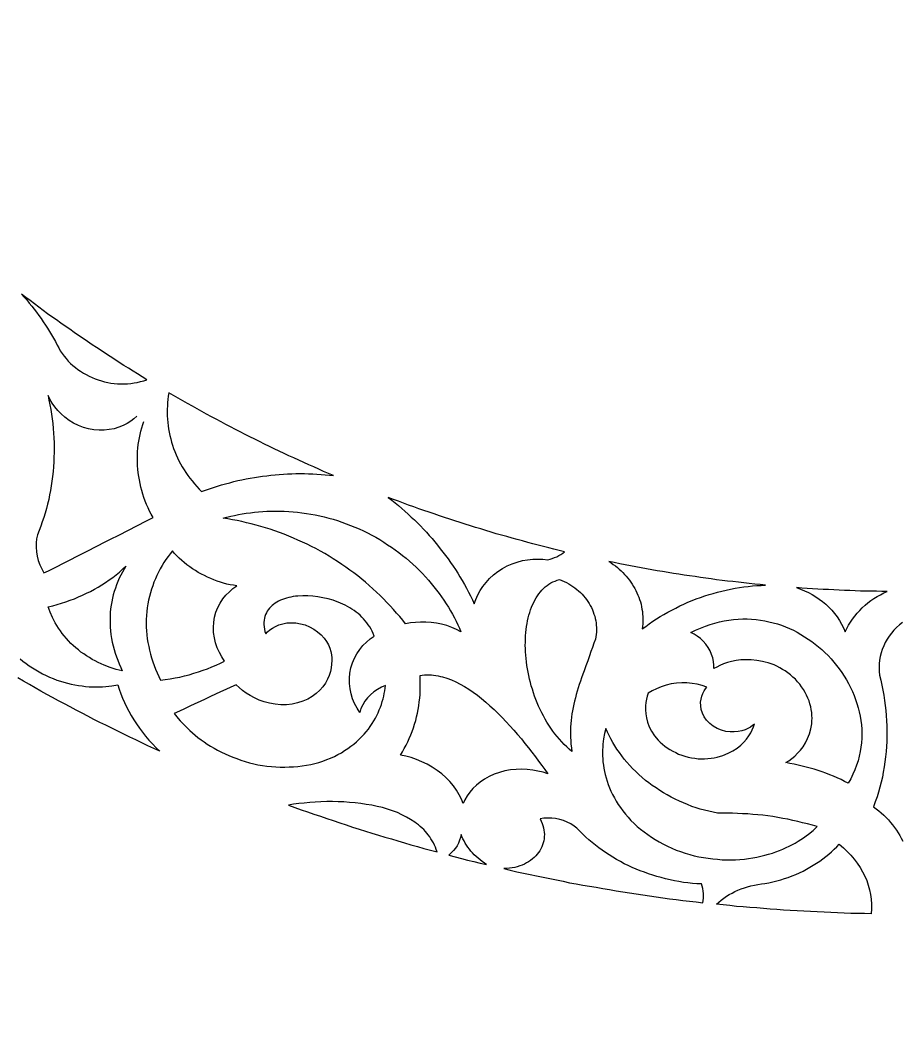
# Model space of a CAD drawing. Extents: x -1903 to -234, y -575 to 545.
# Drawn here: x -1506.8 to -1342.9, y -367.3 to -178.6 of the extents above; entities that cross this region are included whole.
import ezdxf

# ---------------------------------------------------------------- set-up
doc = ezdxf.new("R2010")
doc.units = 0
doc.layers.add('LAYER_1', color=18, linetype='CONTINUOUS')

msp = doc.modelspace()

# ---------------------------------------------------------------- linework, layer by layer
at = {"layer": 'LAYER_1'}
msp.add_lwpolyline([(-1342.91, 545.22, 0.414214), (-1902.91, -14.78, 0.414214), (-1342.91, -574.78, 0.414214), (-782.91, -14.78, 0.414214)], format="xyb", close=True, dxfattribs=at)
for points in [[(-1506.55, -229.51), (-1506.06, -230.06), (-1505.57, -230.6), (-1505.11, -231.16), (-1504.64, -231.72), (-1504.2, -232.29), (-1503.76, -232.87), (-1503.34, -233.47), (-1502.92, -234.06), (-1502.52, -234.67), (-1502.11, -235.26), (-1501.72, -235.86), (-1501.33, -236.47), (-1500.97, -237.09), (-1500.61, -237.71), (-1500.27, -238.34), (-1499.93, -238.98), (-1499.65, -239.51), (-1499.35, -240.03), (-1499.02, -240.53), (-1498.66, -241.02), (-1498.29, -241.49), (-1497.89, -241.94), (-1497.47, -242.37), (-1497.02, -242.77), (-1496.55, -243.15), (-1496.07, -243.51), (-1495.57, -243.85), (-1495.05, -244.17), (-1494.53, -244.47), (-1493.98, -244.75), (-1493.43, -245), (-1492.87, -245.23), (-1492.3, -245.44), (-1491.72, -245.63), (-1491.13, -245.79), (-1490.54, -245.93), (-1489.94, -246.04), (-1489.33, -246.12), (-1488.72, -246.17), (-1488.1, -246.19), (-1487.49, -246.19), (-1486.88, -246.16), (-1486.26, -246.1), (-1485.66, -246.01), (-1485.05, -245.9), (-1484.45, -245.76), (-1483.86, -245.59), (-1483.27, -245.4), (-1484.13, -244.87), (-1484.99, -244.34), (-1485.85, -243.82), (-1486.71, -243.29), (-1487.57, -242.77), (-1488.41, -242.21), (-1489.25, -241.66), (-1490.09, -241.11), (-1490.93, -240.56), (-1491.77, -240), (-1492.62, -239.45), (-1493.46, -238.9), (-1494.3, -238.34), (-1495.13, -237.78), (-1495.95, -237.2), (-1496.78, -236.62), (-1497.6, -236.04), (-1498.42, -235.46), (-1499.25, -234.88), (-1500.07, -234.3), (-1500.9, -233.72), (-1501.72, -233.14), (-1502.52, -232.54), (-1503.33, -231.93), (-1504.13, -231.33), (-1504.94, -230.72), (-1505.74, -230.12)], [(-1479.2, -247.84), (-1479.3, -248.45), (-1479.37, -249.06), (-1479.43, -249.67), (-1479.47, -250.29), (-1479.5, -250.9), (-1479.5, -251.51), (-1479.48, -252.12), (-1479.45, -252.73), (-1479.39, -253.35), (-1479.32, -253.96), (-1479.23, -254.56), (-1479.12, -255.17), (-1478.99, -255.78), (-1478.85, -256.38), (-1478.68, -256.98), (-1478.5, -257.57), (-1478.3, -258.17), (-1478.08, -258.76), (-1477.84, -259.34), (-1477.59, -259.92), (-1477.31, -260.48), (-1477.01, -261.03), (-1476.7, -261.58), (-1476.36, -262.12), (-1476.02, -262.66), (-1475.65, -263.19), (-1475.27, -263.71), (-1474.87, -264.22), (-1474.45, -264.72), (-1474.02, -265.22), (-1473.57, -265.71), (-1473.11, -266.18), (-1472.37, -265.92), (-1471.64, -265.66), (-1470.9, -265.43), (-1470.16, -265.19), (-1469.4, -264.96), (-1468.65, -264.74), (-1467.89, -264.54), (-1467.13, -264.34), (-1466.37, -264.16), (-1465.61, -263.99), (-1464.84, -263.84), (-1464.08, -263.69), (-1463.31, -263.56), (-1462.55, -263.44), (-1461.78, -263.34), (-1461.01, -263.24), (-1460.24, -263.17), (-1459.47, -263.09), (-1458.69, -263.02), (-1457.91, -262.96), (-1457.13, -262.92), (-1456.35, -262.88), (-1455.58, -262.86), (-1454.8, -262.85), (-1454.02, -262.86), (-1453.25, -262.87), (-1452.47, -262.91), (-1451.7, -262.95), (-1450.92, -263.02), (-1450.15, -263.08), (-1449.37, -263.15), (-1448.59, -263.22), (-1449.52, -262.83), (-1450.45, -262.44), (-1451.37, -262.02), (-1452.28, -261.61), (-1453.2, -261.19), (-1454.12, -260.78), (-1455.04, -260.36), (-1455.96, -259.95), (-1456.88, -259.53), (-1457.8, -259.12), (-1458.7, -258.68), (-1459.61, -258.23), (-1460.52, -257.79), (-1461.42, -257.35), (-1462.33, -256.9), (-1463.23, -256.46), (-1464.14, -256.02), (-1465.04, -255.57), (-1465.94, -255.12), (-1466.83, -254.64), (-1467.72, -254.17), (-1468.61, -253.7), (-1469.5, -253.23), (-1470.4, -252.76), (-1471.29, -252.29), (-1472.18, -251.82), (-1473.07, -251.34), (-1473.94, -250.84), (-1474.82, -250.34), (-1475.7, -249.84), (-1476.57, -249.34), (-1477.45, -248.84), (-1478.32, -248.34)], [(-1438.44, -267.28), (-1437.81, -267.78), (-1437.18, -268.27), (-1436.57, -268.79), (-1435.95, -269.31), (-1435.36, -269.85), (-1434.76, -270.38), (-1434.18, -270.92), (-1433.59, -271.46), (-1433.03, -272.02), (-1432.46, -272.58), (-1431.91, -273.15), (-1431.36, -273.73), (-1430.83, -274.33), (-1430.3, -274.93), (-1429.79, -275.55), (-1429.28, -276.17), (-1428.79, -276.8), (-1428.3, -277.44), (-1427.82, -278.08), (-1427.34, -278.71), (-1426.88, -279.36), (-1426.42, -280.02), (-1425.98, -280.69), (-1425.54, -281.36), (-1425.13, -282.04), (-1424.71, -282.73), (-1424.31, -283.43), (-1423.92, -284.13), (-1423.55, -284.85), (-1423.17, -285.57), (-1422.82, -286.3), (-1422.47, -287.03), (-1422.19, -286.21), (-1421.83, -285.39), (-1421.39, -284.59), (-1420.88, -283.8), (-1420.29, -283.05), (-1419.62, -282.33), (-1418.89, -281.65), (-1418.1, -281.04), (-1417.26, -280.49), (-1416.37, -280), (-1415.45, -279.6), (-1414.5, -279.27), (-1413.54, -279.02), (-1412.57, -278.85), (-1411.61, -278.75), (-1410.67, -278.73), (-1409.74, -278.76), (-1408.83, -278.84), (-1408.4, -278.74), (-1407.98, -278.61), (-1407.56, -278.46), (-1407.16, -278.29), (-1406.78, -278.09), (-1406.4, -277.86), (-1406.05, -277.62), (-1405.71, -277.35), (-1406.69, -277.11), (-1407.67, -276.88), (-1408.65, -276.64), (-1409.63, -276.41), (-1410.6, -276.15), (-1411.57, -275.89), (-1412.55, -275.62), (-1413.52, -275.36), (-1414.49, -275.09), (-1415.46, -274.82), (-1416.44, -274.56), (-1417.41, -274.29), (-1418.38, -274.02), (-1419.34, -273.72), (-1420.31, -273.43), (-1421.27, -273.13), (-1422.23, -272.83), (-1423.2, -272.54), (-1424.16, -272.24), (-1425.12, -271.95), (-1426.09, -271.65), (-1427.04, -271.33), (-1428, -271), (-1428.95, -270.68), (-1429.9, -270.35), (-1430.86, -270.02), (-1431.81, -269.7), (-1432.76, -269.37), (-1433.72, -269.04), (-1434.67, -268.71), (-1435.61, -268.35), (-1436.55, -267.99), (-1437.5, -267.64)], [(-1469.1, -271.12), (-1468.4, -270.95), (-1467.71, -270.77), (-1467, -270.62), (-1466.28, -270.46), (-1465.55, -270.34), (-1464.81, -270.22), (-1464.06, -270.13), (-1463.31, -270.04), (-1462.54, -269.97), (-1461.76, -269.89), (-1460.97, -269.85), (-1460.18, -269.81), (-1459.37, -269.81), (-1458.57, -269.8), (-1457.76, -269.84), (-1456.94, -269.87), (-1456.12, -269.94), (-1455.31, -270.02), (-1454.48, -270.13), (-1453.66, -270.25), (-1452.83, -270.39), (-1452, -270.53), (-1451.17, -270.7), (-1450.33, -270.88), (-1449.51, -271.1), (-1448.68, -271.32), (-1447.87, -271.59), (-1447.05, -271.85), (-1446.24, -272.16), (-1445.44, -272.47), (-1444.64, -272.81), (-1443.84, -273.13), (-1443.06, -273.5), (-1442.28, -273.86), (-1441.51, -274.27), (-1440.75, -274.68), (-1440.01, -275.12), (-1439.27, -275.57), (-1438.56, -276.05), (-1437.84, -276.53), (-1437.15, -277.04), (-1436.46, -277.53), (-1435.79, -278.05), (-1435.13, -278.57), (-1434.49, -279.12), (-1433.86, -279.67), (-1433.26, -280.25), (-1432.66, -280.82), (-1432.09, -281.42), (-1431.52, -282.02), (-1430.99, -282.64), (-1430.46, -283.26), (-1429.96, -283.88), (-1429.46, -284.5), (-1428.99, -285.12), (-1428.53, -285.75), (-1428.1, -286.39), (-1427.67, -287.03), (-1427.28, -287.68), (-1426.88, -288.32), (-1426.53, -288.97), (-1426.17, -289.63), (-1425.85, -290.28), (-1425.52, -290.93), (-1425.24, -291.58), (-1424.95, -292.24), (-1425.79, -291.79), (-1426.67, -291.41), (-1427.59, -291.08), (-1428.53, -290.81), (-1429.49, -290.61), (-1430.47, -290.48), (-1431.45, -290.42), (-1432.43, -290.43), (-1433.38, -290.48), (-1434.32, -290.6), (-1435.22, -290.78), (-1435.77, -290.1), (-1436.32, -289.42), (-1436.9, -288.75), (-1437.47, -288.08), (-1438.08, -287.43), (-1438.69, -286.77), (-1439.33, -286.14), (-1439.97, -285.51), (-1440.63, -284.89), (-1441.29, -284.26), (-1441.98, -283.65), (-1442.66, -283.04), (-1443.38, -282.45), (-1444.09, -281.87), (-1444.83, -281.31), (-1445.57, -280.76), (-1446.33, -280.23), (-1447.09, -279.71), (-1447.88, -279.2), (-1448.65, -278.68), (-1449.44, -278.19), (-1450.24, -277.7), (-1451.05, -277.25), (-1451.87, -276.79), (-1452.7, -276.37), (-1453.53, -275.96), (-1454.37, -275.57), (-1455.22, -275.19), (-1456.07, -274.82), (-1456.92, -274.45), (-1457.78, -274.11), (-1458.64, -273.77), (-1459.5, -273.47), (-1460.37, -273.17), (-1461.25, -272.91), (-1462.12, -272.65), (-1463, -272.42), (-1463.88, -272.19), (-1464.75, -271.98), (-1465.62, -271.77), (-1466.49, -271.59), (-1467.36, -271.41), (-1468.23, -271.27)], [(-1478.54, -277.21), (-1478.95, -277.73), (-1479.35, -278.26), (-1479.73, -278.81), (-1480.11, -279.37), (-1480.45, -279.95), (-1480.8, -280.53), (-1481.11, -281.14), (-1481.42, -281.75), (-1481.69, -282.38), (-1481.96, -283.02), (-1482.19, -283.68), (-1482.42, -284.33), (-1482.61, -285.01), (-1482.8, -285.68), (-1482.95, -286.38), (-1483.09, -287.07), (-1483.19, -287.78), (-1483.29, -288.49), (-1483.34, -289.2), (-1483.39, -289.92), (-1483.39, -290.65), (-1483.39, -291.36), (-1483.34, -292.08), (-1483.29, -292.8), (-1483.19, -293.52), (-1483.09, -294.24), (-1482.94, -294.96), (-1482.8, -295.67), (-1482.61, -296.38), (-1482.41, -297.09), (-1482.18, -297.79), (-1481.94, -298.48), (-1481.67, -299.17), (-1481.39, -299.85), (-1481.07, -300.52), (-1480.76, -301.19), (-1479.85, -301.08), (-1478.94, -300.96), (-1478.05, -300.8), (-1477.16, -300.64), (-1476.28, -300.42), (-1475.4, -300.2), (-1474.54, -299.94), (-1473.68, -299.68), (-1472.84, -299.39), (-1472.01, -299.09), (-1471.2, -298.76), (-1470.39, -298.43), (-1469.61, -298.06), (-1468.84, -297.69), (-1469.35, -296.9), (-1469.81, -296.07), (-1470.2, -295.19), (-1470.51, -294.28), (-1470.74, -293.34), (-1470.88, -292.38), (-1470.91, -291.42), (-1470.85, -290.46), (-1470.69, -289.52), (-1470.44, -288.61), (-1470.09, -287.73), (-1469.66, -286.91), (-1469.15, -286.14), (-1468.58, -285.43), (-1467.96, -284.79), (-1467.29, -284.21), (-1466.58, -283.71), (-1467.2, -283.6), (-1467.81, -283.5), (-1468.42, -283.36), (-1469.03, -283.22), (-1469.63, -283.02), (-1470.24, -282.82), (-1470.83, -282.59), (-1471.42, -282.35), (-1472, -282.08), (-1472.59, -281.8), (-1473.15, -281.5), (-1473.72, -281.19), (-1474.26, -280.85), (-1474.8, -280.51), (-1475.32, -280.14), (-1475.84, -279.77), (-1476.33, -279.37), (-1476.81, -278.97), (-1477.27, -278.55), (-1477.72, -278.12), (-1478.13, -277.66)], [(-1487.18, -280.07), (-1487.5, -280.61), (-1487.83, -281.16), (-1488.12, -281.73), (-1488.41, -282.3), (-1488.66, -282.89), (-1488.92, -283.49), (-1489.13, -284.11), (-1489.34, -284.73), (-1489.51, -285.36), (-1489.67, -286), (-1489.8, -286.66), (-1489.92, -287.31), (-1490, -287.98), (-1490.07, -288.65), (-1490.1, -289.33), (-1490.12, -290.01), (-1490.1, -290.7), (-1490.08, -291.38), (-1490.01, -292.07), (-1489.94, -292.76), (-1489.82, -293.45), (-1489.7, -294.14), (-1489.53, -294.83), (-1489.37, -295.51), (-1489.16, -296.19), (-1488.94, -296.86), (-1488.69, -297.53), (-1488.43, -298.2), (-1488.14, -298.85), (-1487.84, -299.49), (-1488.96, -299.22), (-1490.08, -298.86), (-1491.2, -298.43), (-1492.32, -297.93), (-1492.86, -297.64), (-1493.41, -297.35), (-1493.95, -297.03), (-1494.48, -296.7), (-1494.99, -296.35), (-1495.51, -295.99), (-1496, -295.6), (-1496.48, -295.22), (-1496.94, -294.8), (-1497.39, -294.38), (-1497.81, -293.92), (-1498.23, -293.47), (-1498.61, -293), (-1498.99, -292.54), (-1499.33, -292.05), (-1499.68, -291.57), (-1500.28, -290.59), (-1500.8, -289.59), (-1501.23, -288.6), (-1501.58, -287.61), (-1500.76, -287.39), (-1499.93, -287.18), (-1499.12, -286.93), (-1498.31, -286.68), (-1497.52, -286.39), (-1496.74, -286.1), (-1495.97, -285.77), (-1495.21, -285.45), (-1494.46, -285.08), (-1493.72, -284.72), (-1493.01, -284.32), (-1492.3, -283.93), (-1491.61, -283.5), (-1490.93, -283.06), (-1490.28, -282.6), (-1489.62, -282.13), (-1488.99, -281.63), (-1488.37, -281.13), (-1487.77, -280.6)], [(-1397.46, -279.18), (-1397.05, -279.44), (-1396.66, -279.71), (-1396.27, -279.99), (-1395.9, -280.28), (-1395.55, -280.59), (-1395.2, -280.91), (-1394.87, -281.24), (-1394.55, -281.58), (-1394.24, -281.93), (-1393.94, -282.29), (-1393.66, -282.65), (-1393.39, -283.02), (-1393.14, -283.4), (-1392.9, -283.79), (-1392.67, -284.18), (-1392.46, -284.58), (-1392.26, -284.99), (-1392.08, -285.41), (-1391.92, -285.83), (-1391.77, -286.26), (-1391.63, -286.69), (-1391.51, -287.13), (-1391.41, -287.58), (-1391.33, -288.02), (-1391.26, -288.47), (-1391.21, -288.93), (-1391.18, -289.39), (-1391.16, -289.85), (-1391.16, -290.31), (-1391.19, -290.77), (-1391.23, -291.23), (-1391.29, -291.7), (-1390.64, -291.22), (-1389.99, -290.74), (-1389.31, -290.29), (-1388.64, -289.84), (-1387.94, -289.42), (-1387.24, -289), (-1386.52, -288.61), (-1385.8, -288.2), (-1385.06, -287.82), (-1384.32, -287.44), (-1383.56, -287.09), (-1382.8, -286.74), (-1382.02, -286.43), (-1381.25, -286.12), (-1380.46, -285.84), (-1379.68, -285.57), (-1378.88, -285.33), (-1378.09, -285.09), (-1377.29, -284.89), (-1376.48, -284.67), (-1375.67, -284.49), (-1374.86, -284.3), (-1374.05, -284.15), (-1373.24, -284.01), (-1372.43, -283.9), (-1371.62, -283.79), (-1370.81, -283.72), (-1370, -283.65), (-1369.19, -283.62), (-1368.39, -283.58), (-1369.4, -283.47), (-1370.4, -283.36), (-1371.41, -283.25), (-1372.42, -283.14), (-1373.43, -283.03), (-1374.44, -282.91), (-1375.45, -282.8), (-1376.45, -282.69), (-1377.46, -282.56), (-1378.46, -282.41), (-1379.47, -282.27), (-1380.47, -282.13), (-1381.48, -281.98), (-1382.48, -281.84), (-1383.49, -281.7), (-1384.49, -281.55), (-1385.49, -281.4), (-1386.49, -281.23), (-1387.49, -281.05), (-1388.49, -280.88), (-1389.49, -280.7), (-1390.49, -280.53), (-1391.49, -280.35), (-1392.49, -280.18), (-1393.49, -280), (-1394.48, -279.8), (-1395.47, -279.59), (-1396.47, -279.39)], [(-1406.65, -282.53), (-1406.2, -282.7), (-1405.77, -282.89), (-1405.35, -283.1), (-1404.94, -283.32), (-1404.54, -283.55), (-1404.16, -283.81), (-1403.79, -284.08), (-1403.44, -284.36), (-1403.1, -284.65), (-1402.77, -284.95), (-1402.46, -285.26), (-1402.17, -285.58), (-1401.88, -285.92), (-1401.62, -286.26), (-1401.37, -286.62), (-1401.14, -286.98), (-1400.92, -287.35), (-1400.73, -287.74), (-1400.54, -288.13), (-1400.38, -288.52), (-1400.24, -288.93), (-1400.11, -289.34), (-1400.01, -289.75), (-1399.92, -290.17), (-1399.85, -290.59), (-1399.81, -291.01), (-1399.78, -291.44), (-1399.77, -291.87), (-1399.79, -292.3), (-1399.83, -292.73), (-1399.89, -293.16), (-1399.97, -293.59), (-1400.25, -294.36), (-1400.52, -295.13), (-1400.8, -295.9), (-1401.07, -296.67), (-1401.41, -297.6), (-1401.74, -298.53), (-1402.08, -299.46), (-1402.31, -300.12), (-1402.54, -300.78), (-1402.75, -301.41), (-1402.97, -302.05), (-1403.16, -302.67), (-1403.35, -303.28), (-1403.53, -303.89), (-1403.7, -304.5), (-1403.85, -305.1), (-1403.99, -305.7), (-1404.12, -306.29), (-1404.24, -306.89), (-1404.33, -307.49), (-1404.43, -308.09), (-1404.49, -308.69), (-1404.55, -309.3), (-1404.58, -309.92), (-1404.61, -310.54), (-1404.62, -311.17), (-1404.6, -311.8), (-1404.57, -312.46), (-1404.51, -313.12), (-1404.44, -313.79), (-1404.35, -314.48), (-1404.84, -314.06), (-1405.31, -313.62), (-1405.77, -313.16), (-1406.22, -312.69), (-1406.66, -312.21), (-1407.08, -311.71), (-1407.49, -311.2), (-1407.88, -310.67), (-1408.27, -310.14), (-1408.63, -309.59), (-1408.98, -309.02), (-1409.32, -308.45), (-1409.63, -307.85), (-1409.95, -307.26), (-1410.23, -306.65), (-1410.52, -306.05), (-1410.77, -305.43), (-1411.03, -304.81), (-1411.26, -304.18), (-1411.48, -303.55), (-1411.68, -302.92), (-1411.88, -302.29), (-1412.05, -301.65), (-1412.21, -301.02), (-1412.35, -300.38), (-1412.49, -299.74), (-1412.6, -299.11), (-1412.71, -298.47), (-1412.78, -297.84), (-1412.86, -297.21), (-1412.91, -296.59), (-1412.96, -295.97), (-1412.98, -295.36), (-1413, -294.75), (-1412.99, -294.15), (-1412.98, -293.55), (-1412.94, -292.97), (-1412.9, -292.38), (-1412.83, -291.82), (-1412.77, -291.26), (-1412.67, -290.71), (-1412.57, -290.17), (-1412.45, -289.64), (-1412.32, -289.13), (-1412.17, -288.63), (-1412.01, -288.14), (-1411.83, -287.67), (-1411.64, -287.21), (-1411.44, -286.77), (-1411.22, -286.35), (-1410.99, -285.94), (-1410.74, -285.55), (-1410.48, -285.18), (-1410.2, -284.83), (-1409.91, -284.5), (-1409.61, -284.19), (-1409.29, -283.9), (-1408.95, -283.64), (-1408.61, -283.39), (-1408.24, -283.17), (-1407.87, -282.97), (-1407.48, -282.8), (-1407.07, -282.65)], [(-1362.66, -284.03), (-1361.9, -284.29), (-1361.15, -284.6), (-1360.43, -284.94), (-1359.73, -285.32), (-1359.05, -285.72), (-1358.4, -286.16), (-1357.78, -286.63), (-1357.18, -287.13), (-1356.61, -287.67), (-1356.07, -288.24), (-1355.57, -288.84), (-1355.1, -289.47), (-1354.66, -290.12), (-1354.26, -290.8), (-1353.9, -291.51), (-1353.58, -292.24), (-1353.28, -291.62), (-1352.95, -291.01), (-1352.6, -290.43), (-1352.21, -289.86), (-1351.8, -289.31), (-1351.36, -288.79), (-1350.9, -288.27), (-1350.41, -287.78), (-1349.91, -287.31), (-1349.38, -286.86), (-1348.82, -286.44), (-1348.25, -286.04), (-1347.67, -285.68), (-1347.06, -285.34), (-1346.43, -285.02), (-1345.79, -284.74), (-1346.79, -284.72), (-1347.78, -284.71), (-1348.77, -284.69), (-1349.77, -284.68), (-1350.76, -284.66), (-1351.75, -284.63), (-1352.74, -284.59), (-1353.74, -284.54), (-1354.73, -284.49), (-1355.72, -284.44), (-1356.71, -284.4), (-1357.71, -284.35), (-1358.7, -284.3), (-1359.69, -284.26), (-1360.68, -284.18), (-1361.67, -284.11)], [(-1461.21, -292.64), (-1460.85, -292.26), (-1460.43, -291.89), (-1459.94, -291.54), (-1459.37, -291.23), (-1458.74, -290.96), (-1458.04, -290.74), (-1457.27, -290.6), (-1456.46, -290.55), (-1455.61, -290.58), (-1454.75, -290.73), (-1453.89, -290.97), (-1453.06, -291.32), (-1452.28, -291.75), (-1451.56, -292.24), (-1450.92, -292.79), (-1450.37, -293.39), (-1449.91, -294.02), (-1449.55, -294.65), (-1449.28, -295.29), (-1449.1, -295.9), (-1448.98, -296.49), (-1448.93, -297.05), (-1448.94, -297.57), (-1448.96, -298.23), (-1449.04, -298.92), (-1449.19, -299.62), (-1449.41, -300.33), (-1449.71, -301.04), (-1450.09, -301.75), (-1450.57, -302.43), (-1451.14, -303.09), (-1451.81, -303.7), (-1452.57, -304.25), (-1453.4, -304.73), (-1454.32, -305.13), (-1455.29, -305.44), (-1456.31, -305.66), (-1457.36, -305.78), (-1458.42, -305.79), (-1459.46, -305.69), (-1460.49, -305.51), (-1461.47, -305.24), (-1462.41, -304.91), (-1463.29, -304.52), (-1464.11, -304.08), (-1464.86, -303.61), (-1465.54, -303.11), (-1466.16, -302.59), (-1466.7, -302.07), (-1467.66, -302.52), (-1468.61, -302.96), (-1469.57, -303.39), (-1470.53, -303.83), (-1471.48, -304.27), (-1472.44, -304.72), (-1473.4, -305.16), (-1474.36, -305.61), (-1475.32, -306.06), (-1476.28, -306.52), (-1477.24, -306.97), (-1478.2, -307.42), (-1477.48, -308.31), (-1477.08, -308.76), (-1476.68, -309.21), (-1476.23, -309.66), (-1475.79, -310.1), (-1475.31, -310.55), (-1474.83, -310.99), (-1474.31, -311.42), (-1473.78, -311.86), (-1473.22, -312.28), (-1472.65, -312.7), (-1472.05, -313.11), (-1471.44, -313.5), (-1470.78, -313.86), (-1470.13, -314.23), (-1469.44, -314.57), (-1468.75, -314.91), (-1468.03, -315.22), (-1467.3, -315.53), (-1466.55, -315.8), (-1465.8, -316.08), (-1465.02, -316.32), (-1464.24, -316.55), (-1463.44, -316.75), (-1462.64, -316.94), (-1461.81, -317.07), (-1460.99, -317.19), (-1460.16, -317.27), (-1459.33, -317.34), (-1458.5, -317.36), (-1457.67, -317.38), (-1456.85, -317.35), (-1456.03, -317.32), (-1455.22, -317.24), (-1454.41, -317.15), (-1453.62, -317.02), (-1452.83, -316.88), (-1452.07, -316.69), (-1451.31, -316.49), (-1450.58, -316.24), (-1449.85, -315.98), (-1449.16, -315.68), (-1448.46, -315.38), (-1447.81, -315.03), (-1447.16, -314.69), (-1446.56, -314.3), (-1445.96, -313.92), (-1445.4, -313.51), (-1444.85, -313.09), (-1444.35, -312.65), (-1443.85, -312.2), (-1443.39, -311.74), (-1442.94, -311.27), (-1442.54, -310.79), (-1442.14, -310.3), (-1441.79, -309.8), (-1441.44, -309.3), (-1441.14, -308.79), (-1440.84, -308.29), (-1440.58, -307.77), (-1440.32, -307.26), (-1440.11, -306.74), (-1439.9, -306.23), (-1439.73, -305.72), (-1439.56, -305.2), (-1439.42, -304.7), (-1439.29, -304.19), (-1439.19, -303.69), (-1439.09, -303.19), (-1438.96, -302.21), (-1439.71, -302.54), (-1440.42, -302.93), (-1441.1, -303.39), (-1441.72, -303.92), (-1442.28, -304.5), (-1442.77, -305.12), (-1443.18, -305.79), (-1443.51, -306.49), (-1443.75, -307.21), (-1444.25, -306.41), (-1444.69, -305.56), (-1445.06, -304.67), (-1445.35, -303.75), (-1445.55, -302.8), (-1445.66, -301.84), (-1445.67, -300.87), (-1445.58, -299.9), (-1445.39, -298.95), (-1445.1, -298.02), (-1444.73, -297.14), (-1444.27, -296.31), (-1443.74, -295.52), (-1443.14, -294.8), (-1442.49, -294.14), (-1441.8, -293.54), (-1441.07, -293.02), (-1441.24, -292.57), (-1441.44, -292.14), (-1441.65, -291.72), (-1441.89, -291.32), (-1442.15, -290.94), (-1442.42, -290.56), (-1442.71, -290.19), (-1443.02, -289.84), (-1443.35, -289.5), (-1443.69, -289.17), (-1444.04, -288.86), (-1444.41, -288.56), (-1444.79, -288.28), (-1445.19, -288.02), (-1445.6, -287.76), (-1446.01, -287.52), (-1446.44, -287.3), (-1446.88, -287.09), (-1447.32, -286.89), (-1447.77, -286.71), (-1448.23, -286.54), (-1448.69, -286.39), (-1449.63, -286.13), (-1450.58, -285.91), (-1451.53, -285.73), (-1452.48, -285.61), (-1453.41, -285.55), (-1454.33, -285.54), (-1455.23, -285.59), (-1455.67, -285.64), (-1456.1, -285.7), (-1456.52, -285.78), (-1456.94, -285.87), (-1457.34, -285.98), (-1457.72, -286.1), (-1458.1, -286.24), (-1458.46, -286.39), (-1458.8, -286.55), (-1459.14, -286.73), (-1459.45, -286.93), (-1459.74, -287.14), (-1460.02, -287.37), (-1460.28, -287.61), (-1460.51, -287.87), (-1460.73, -288.14), (-1460.92, -288.43), (-1461.08, -288.73), (-1461.23, -289.05), (-1461.34, -289.38), (-1461.43, -289.73), (-1461.49, -290.1), (-1461.53, -290.48), (-1461.53, -290.88), (-1461.5, -291.3), (-1461.44, -291.73), (-1461.34, -292.18)], [(-1382.26, -292.34), (-1381.36, -291.91), (-1380.46, -291.53), (-1379.56, -291.19), (-1378.68, -290.89), (-1377.8, -290.64), (-1376.92, -290.41), (-1376.04, -290.21), (-1375.18, -290.06), (-1374.32, -289.95), (-1373.47, -289.88), (-1372.62, -289.84), (-1371.79, -289.85), (-1370.96, -289.89), (-1370.14, -289.96), (-1369.33, -290.07), (-1368.53, -290.21), (-1367.74, -290.36), (-1366.96, -290.55), (-1366.19, -290.77), (-1365.43, -291.02), (-1364.68, -291.3), (-1363.94, -291.61), (-1363.22, -291.95), (-1362.5, -292.32), (-1361.81, -292.72), (-1361.12, -293.14), (-1360.45, -293.59), (-1359.8, -294.04), (-1359.16, -294.52), (-1358.54, -295.02), (-1357.93, -295.54), (-1357.34, -296.09), (-1356.77, -296.66), (-1356.22, -297.24), (-1355.69, -297.85), (-1355.18, -298.48), (-1354.69, -299.12), (-1354.23, -299.78), (-1353.78, -300.46), (-1353.36, -301.15), (-1352.97, -301.86), (-1352.6, -302.58), (-1352.26, -303.32), (-1351.94, -304.07), (-1351.66, -304.82), (-1351.4, -305.58), (-1351.17, -306.35), (-1350.98, -307.13), (-1350.81, -307.93), (-1350.68, -308.73), (-1350.59, -309.53), (-1350.53, -310.35), (-1350.51, -311.17), (-1350.52, -312), (-1350.58, -312.83), (-1350.67, -313.66), (-1350.81, -314.5), (-1350.99, -315.34), (-1351.21, -316.19), (-1351.47, -317.03), (-1351.79, -317.87), (-1352.14, -318.71), (-1352.55, -319.55), (-1353.01, -320.37), (-1353.69, -320.03), (-1354.36, -319.69), (-1355.05, -319.38), (-1355.75, -319.06), (-1356.46, -318.78), (-1357.17, -318.5), (-1357.89, -318.24), (-1358.62, -317.99), (-1359.36, -317.77), (-1360.09, -317.55), (-1360.84, -317.36), (-1361.58, -317.17), (-1362.33, -317.01), (-1363.09, -316.83), (-1363.84, -316.68), (-1364.6, -316.54), (-1364.05, -316.19), (-1363.5, -315.78), (-1362.96, -315.33), (-1362.42, -314.81), (-1361.91, -314.24), (-1361.42, -313.59), (-1360.97, -312.86), (-1360.57, -312.07), (-1360.23, -311.21), (-1359.97, -310.29), (-1359.81, -309.31), (-1359.78, -308.8), (-1359.75, -308.29), (-1359.78, -307.76), (-1359.81, -307.23), (-1359.9, -306.69), (-1359.99, -306.15), (-1360.15, -305.61), (-1360.31, -305.07), (-1360.53, -304.54), (-1360.75, -304), (-1361.04, -303.49), (-1361.33, -302.97), (-1361.68, -302.48), (-1362.03, -301.98), (-1362.43, -301.52), (-1362.84, -301.06), (-1363.29, -300.65), (-1363.74, -300.24), (-1364.22, -299.88), (-1364.71, -299.51), (-1365.23, -299.21), (-1365.74, -298.9), (-1366.27, -298.65), (-1366.81, -298.4), (-1367.35, -298.21), (-1367.89, -298.02), (-1368.43, -297.88), (-1368.96, -297.74), (-1370.02, -297.56), (-1371.05, -297.45), (-1372.04, -297.42), (-1372.97, -297.47), (-1373.86, -297.58), (-1374.69, -297.75), (-1375.46, -297.96), (-1376.18, -298.21), (-1376.84, -298.48), (-1377.45, -298.78), (-1378.01, -299.08), (-1378, -298.43), (-1378.06, -297.77), (-1378.19, -297.1), (-1378.4, -296.43), (-1378.69, -295.77), (-1379.04, -295.14), (-1379.47, -294.54), (-1379.95, -293.98), (-1380.48, -293.48), (-1381.05, -293.04), (-1381.64, -292.66)], [(-1432.55, -300.35), (-1432.13, -300.29), (-1431.7, -300.26), (-1431.28, -300.24), (-1430.86, -300.24), (-1430.44, -300.26), (-1430.02, -300.3), (-1429.6, -300.36), (-1429.19, -300.43), (-1428.77, -300.51), (-1428.36, -300.62), (-1427.54, -300.87), (-1426.72, -301.18), (-1425.9, -301.54), (-1425.09, -301.94), (-1424.28, -302.39), (-1423.47, -302.88), (-1422.68, -303.42), (-1421.89, -304), (-1421.1, -304.62), (-1420.33, -305.28), (-1419.56, -305.96), (-1418.8, -306.68), (-1418.05, -307.43), (-1417.3, -308.17), (-1416.56, -308.93), (-1415.84, -309.72), (-1415.12, -310.51), (-1414.42, -311.32), (-1413.73, -312.14), (-1413.07, -312.96), (-1412.4, -313.79), (-1411.77, -314.62), (-1411.13, -315.44), (-1410.53, -316.25), (-1409.93, -317.05), (-1409.37, -317.82), (-1408.81, -318.59), (-1409.7, -318.32), (-1410.64, -318.11), (-1411.62, -317.92), (-1412.62, -317.8), (-1413.65, -317.76), (-1414.69, -317.79), (-1415.73, -317.89), (-1416.77, -318.08), (-1417.78, -318.35), (-1418.75, -318.7), (-1419.68, -319.12), (-1420.55, -319.61), (-1421.36, -320.16), (-1422.09, -320.74), (-1422.74, -321.37), (-1423.31, -322.04), (-1423.79, -322.73), (-1424.2, -323.44), (-1424.53, -324.16), (-1424.86, -323.32), (-1425.28, -322.49), (-1425.77, -321.66), (-1426.35, -320.85), (-1427, -320.06), (-1427.73, -319.32), (-1428.52, -318.61), (-1429.38, -317.97), (-1430.28, -317.38), (-1431.23, -316.84), (-1432.2, -316.36), (-1433.19, -315.94), (-1434.19, -315.6), (-1435.19, -315.33), (-1436.19, -315.13), (-1435.83, -314.53), (-1435.47, -313.93), (-1435.15, -313.31), (-1434.82, -312.69), (-1434.54, -312.04), (-1434.26, -311.4), (-1434.01, -310.74), (-1433.76, -310.08), (-1433.56, -309.41), (-1433.35, -308.73), (-1433.19, -308.05), (-1433.02, -307.36), (-1432.9, -306.67), (-1432.77, -305.97), (-1432.68, -305.27), (-1432.6, -304.57), (-1432.55, -303.87), (-1432.51, -303.16), (-1432.5, -302.46), (-1432.49, -301.75), (-1432.52, -301.05)], [(-1390.19, -303.64), (-1390.36, -304.17), (-1390.51, -304.73), (-1390.62, -305.35), (-1390.69, -306.01), (-1390.7, -306.71), (-1390.64, -307.45), (-1390.51, -308.23), (-1390.29, -309.04), (-1389.97, -309.88), (-1389.55, -310.72), (-1389, -311.54), (-1388.33, -312.34), (-1387.94, -312.72), (-1387.54, -313.1), (-1387.09, -313.45), (-1386.63, -313.8), (-1386.13, -314.11), (-1385.62, -314.42), (-1385.07, -314.68), (-1384.52, -314.94), (-1383.94, -315.15), (-1383.35, -315.36), (-1382.74, -315.51), (-1382.14, -315.66), (-1381.52, -315.74), (-1380.91, -315.83), (-1380.3, -315.83), (-1379.69, -315.84), (-1379.09, -315.78), (-1378.5, -315.73), (-1377.93, -315.62), (-1377.37, -315.51), (-1376.31, -315.2), (-1375.34, -314.81), (-1374.46, -314.35), (-1373.68, -313.84), (-1373, -313.3), (-1372.41, -312.74), (-1371.9, -312.16), (-1371.48, -311.58), (-1371.13, -311.01), (-1370.84, -310.45), (-1370.62, -309.9), (-1370.44, -309.37), (-1370.79, -309.66), (-1371.19, -309.94), (-1371.66, -310.2), (-1372.19, -310.44), (-1372.79, -310.63), (-1373.45, -310.77), (-1374.18, -310.84), (-1374.95, -310.83), (-1375.75, -310.73), (-1376.56, -310.52), (-1377.34, -310.2), (-1378.08, -309.78), (-1378.75, -309.26), (-1379.32, -308.67), (-1379.77, -308.03), (-1380.1, -307.34), (-1380.32, -306.65), (-1380.42, -305.97), (-1380.43, -305.32), (-1380.35, -304.72), (-1380.21, -304.17), (-1380.02, -303.68), (-1379.79, -303.23), (-1379.53, -302.84), (-1379.26, -302.5), (-1380.14, -302.21), (-1381.05, -301.97), (-1382, -301.81), (-1382.97, -301.72), (-1383.94, -301.71), (-1384.92, -301.78), (-1385.88, -301.93), (-1386.83, -302.15), (-1387.74, -302.44), (-1388.61, -302.8), (-1389.42, -303.19)], [(-1398.04, -310.22), (-1398.28, -311.14), (-1398.46, -312.11), (-1398.52, -312.62), (-1398.59, -313.13), (-1398.62, -313.66), (-1398.66, -314.18), (-1398.66, -314.73), (-1398.66, -315.28), (-1398.62, -315.84), (-1398.58, -316.41), (-1398.5, -316.99), (-1398.42, -317.57), (-1398.3, -318.17), (-1398.17, -318.77), (-1398, -319.37), (-1397.82, -319.98), (-1397.6, -320.59), (-1397.37, -321.21), (-1397.09, -321.83), (-1396.8, -322.44), (-1396.46, -323.06), (-1396.12, -323.68), (-1395.72, -324.29), (-1395.32, -324.9), (-1394.87, -325.5), (-1394.41, -326.1), (-1393.89, -326.69), (-1393.37, -327.27), (-1392.8, -327.83), (-1392.22, -328.39), (-1391.59, -328.9), (-1390.95, -329.41), (-1390.27, -329.89), (-1389.58, -330.38), (-1388.85, -330.82), (-1388.12, -331.26), (-1387.35, -331.66), (-1386.58, -332.06), (-1385.78, -332.41), (-1384.98, -332.77), (-1384.15, -333.07), (-1383.32, -333.38), (-1382.47, -333.61), (-1381.62, -333.83), (-1380.76, -334.01), (-1379.9, -334.18), (-1379.04, -334.3), (-1378.17, -334.43), (-1377.32, -334.5), (-1376.46, -334.57), (-1375.62, -334.59), (-1374.77, -334.61), (-1373.95, -334.58), (-1373.13, -334.56), (-1372.32, -334.46), (-1371.52, -334.36), (-1370.75, -334.23), (-1369.98, -334.09), (-1369.24, -333.92), (-1368.51, -333.74), (-1367.81, -333.54), (-1367.11, -333.33), (-1366.45, -333.09), (-1365.79, -332.86), (-1365.16, -332.6), (-1364.55, -332.33), (-1363.97, -332.05), (-1363.39, -331.77), (-1362.85, -331.47), (-1362.31, -331.15), (-1361.81, -330.82), (-1361.32, -330.49), (-1360.86, -330.15), (-1360.4, -329.81), (-1359.56, -329.12), (-1358.8, -328.42), (-1359.69, -328.17), (-1360.58, -327.92), (-1361.49, -327.7), (-1362.39, -327.49), (-1363.31, -327.28), (-1364.22, -327.07), (-1365.15, -326.89), (-1366.07, -326.71), (-1367.01, -326.57), (-1367.94, -326.43), (-1368.88, -326.32), (-1369.81, -326.22), (-1370.76, -326.15), (-1371.7, -326.08), (-1372.64, -326.03), (-1373.57, -325.97), (-1374.51, -325.94), (-1375.45, -325.91), (-1376.38, -325.92), (-1377.31, -325.93), (-1378.11, -325.76), (-1378.91, -325.58), (-1379.7, -325.37), (-1380.5, -325.16), (-1381.29, -324.91), (-1382.08, -324.66), (-1382.85, -324.34), (-1383.63, -324.03), (-1384.39, -323.68), (-1385.14, -323.33), (-1385.88, -322.94), (-1386.62, -322.55), (-1387.33, -322.13), (-1388.04, -321.71), (-1388.72, -321.25), (-1389.41, -320.8), (-1390.06, -320.31), (-1390.7, -319.83), (-1391.32, -319.31), (-1391.93, -318.77), (-1392.5, -318.21), (-1393.07, -317.65), (-1393.6, -317.06), (-1394.12, -316.48), (-1394.61, -315.88), (-1395.09, -315.28), (-1395.53, -314.66), (-1395.97, -314.04), (-1396.36, -313.41), (-1396.75, -312.78), (-1397.1, -312.14), (-1397.45, -311.51), (-1397.75, -310.86)], [(-1456.99, -324.41), (-1455.81, -324.85), (-1454.63, -325.29), (-1453.43, -325.69), (-1452.24, -326.09), (-1451.05, -326.5), (-1449.86, -326.9), (-1448.66, -327.31), (-1447.47, -327.71), (-1446.28, -328.11), (-1445.09, -328.52), (-1443.88, -328.89), (-1442.68, -329.26), (-1441.47, -329.62), (-1440.27, -329.99), (-1439.06, -330.36), (-1437.86, -330.72), (-1436.66, -331.09), (-1435.45, -331.46), (-1434.24, -331.8), (-1433.02, -332.13), (-1431.81, -332.46), (-1430.59, -332.78), (-1429.38, -333.11), (-1429.53, -332.68), (-1429.69, -332.25), (-1429.87, -331.84), (-1430.07, -331.44), (-1430.28, -331.05), (-1430.51, -330.68), (-1430.75, -330.32), (-1431.01, -329.97), (-1431.28, -329.63), (-1431.56, -329.31), (-1431.86, -328.99), (-1432.17, -328.69), (-1432.5, -328.4), (-1432.83, -328.12), (-1433.18, -327.86), (-1433.54, -327.6), (-1434.29, -327.1), (-1435.07, -326.64), (-1435.9, -326.21), (-1436.76, -325.83), (-1437.65, -325.48), (-1438.58, -325.17), (-1439.53, -324.9), (-1440.51, -324.67), (-1441.51, -324.46), (-1442.52, -324.3), (-1443.56, -324.16), (-1444.6, -324.02), (-1445.64, -323.92), (-1446.7, -323.84), (-1447.76, -323.79), (-1448.82, -323.77), (-1449.88, -323.78), (-1450.94, -323.81), (-1451.99, -323.86), (-1453.03, -323.94), (-1454.05, -324.04), (-1455.05, -324.15), (-1456.03, -324.27)], [(-1410.24, -327), (-1410.04, -327.41), (-1409.86, -327.83), (-1409.72, -328.24), (-1409.61, -328.66), (-1409.53, -329.07), (-1409.48, -329.48), (-1409.46, -329.89), (-1409.47, -330.29), (-1409.51, -330.68), (-1409.57, -331.07), (-1409.67, -331.46), (-1409.79, -331.83), (-1409.94, -332.2), (-1410.11, -332.55), (-1410.31, -332.9), (-1410.54, -333.23), (-1410.79, -333.55), (-1411.06, -333.86), (-1411.36, -334.16), (-1411.68, -334.43), (-1412.02, -334.7), (-1412.38, -334.94), (-1412.76, -335.17), (-1413.16, -335.38), (-1413.58, -335.57), (-1414.02, -335.74), (-1414.48, -335.89), (-1414.96, -336.01), (-1415.45, -336.11), (-1415.95, -336.17), (-1416.47, -336.22), (-1417.01, -336.23), (-1415.79, -336.52), (-1414.57, -336.81), (-1413.34, -337.06), (-1412.12, -337.31), (-1410.89, -337.57), (-1409.67, -337.82), (-1408.44, -338.08), (-1407.21, -338.33), (-1405.99, -338.58), (-1404.76, -338.84), (-1403.53, -339.05), (-1402.3, -339.27), (-1401.06, -339.48), (-1399.83, -339.7), (-1398.6, -339.91), (-1397.36, -340.13), (-1396.13, -340.35), (-1394.9, -340.56), (-1393.66, -340.75), (-1392.42, -340.92), (-1391.18, -341.1), (-1389.94, -341.28), (-1388.7, -341.45), (-1387.46, -341.63), (-1386.22, -341.81), (-1384.98, -341.98), (-1383.74, -342.14), (-1382.5, -342.28), (-1381.25, -342.42), (-1380.01, -342.56), (-1379.94, -342.13), (-1379.89, -341.69), (-1379.88, -341.26), (-1379.9, -340.82), (-1379.95, -340.39), (-1380.02, -339.95), (-1380.13, -339.51), (-1380.27, -339.08), (-1381.12, -339.03), (-1381.96, -338.97), (-1382.8, -338.88), (-1383.64, -338.78), (-1384.47, -338.64), (-1385.3, -338.48), (-1386.12, -338.31), (-1386.93, -338.11), (-1387.74, -337.9), (-1388.54, -337.68), (-1389.33, -337.44), (-1390.12, -337.18), (-1390.89, -336.91), (-1391.66, -336.63), (-1392.42, -336.33), (-1393.17, -336.01), (-1393.91, -335.67), (-1394.63, -335.31), (-1395.34, -334.92), (-1396.05, -334.53), (-1396.74, -334.12), (-1397.41, -333.69), (-1398.08, -333.26), (-1398.73, -332.81), (-1399.37, -332.34), (-1399.99, -331.87), (-1400.6, -331.38), (-1401.2, -330.88), (-1401.78, -330.37), (-1402.34, -329.84), (-1402.89, -329.3), (-1403.41, -328.74), (-1403.95, -328.31), (-1404.55, -327.93), (-1405.2, -327.59), (-1405.89, -327.3), (-1406.61, -327.08), (-1407.36, -326.93), (-1408.1, -326.85), (-1408.84, -326.83), (-1409.56, -326.88)], [(-1424.92, -329.86), (-1425.03, -330.42), (-1425.2, -330.95), (-1425.42, -331.47), (-1425.68, -331.97), (-1425.99, -332.44), (-1426.35, -332.89), (-1426.75, -333.32), (-1427.2, -333.71), (-1426.04, -334.03), (-1424.87, -334.34), (-1423.7, -334.63), (-1422.53, -334.91), (-1421.36, -335.19), (-1420.18, -335.47), (-1420.6, -335.2), (-1421, -334.91), (-1421.39, -334.61), (-1421.77, -334.3), (-1422.12, -333.98), (-1422.47, -333.65), (-1422.79, -333.31), (-1423.1, -332.96), (-1423.39, -332.6), (-1423.67, -332.24), (-1423.93, -331.87), (-1424.16, -331.48), (-1424.38, -331.09), (-1424.58, -330.69), (-1424.76, -330.28)], [(-1377.5, -342.83), (-1377.07, -342.43), (-1376.62, -342.06), (-1376.15, -341.7), (-1375.66, -341.37), (-1375.14, -341.05), (-1374.61, -340.76), (-1374.06, -340.49), (-1373.5, -340.24), (-1372.92, -340), (-1372.32, -339.79), (-1371.71, -339.59), (-1371.09, -339.42), (-1370.46, -339.28), (-1369.81, -339.16), (-1369.16, -339.07), (-1368.5, -339), (-1367.76, -338.84), (-1367.02, -338.69), (-1366.3, -338.5), (-1365.57, -338.3), (-1364.86, -338.08), (-1364.15, -337.85), (-1363.45, -337.59), (-1362.76, -337.31), (-1362.09, -336.99), (-1361.42, -336.68), (-1360.77, -336.33), (-1360.13, -335.98), (-1359.51, -335.6), (-1358.9, -335.22), (-1358.32, -334.82), (-1357.74, -334.41), (-1357.19, -333.98), (-1356.65, -333.55), (-1356.14, -333.09), (-1355.63, -332.64), (-1355.17, -332.16), (-1354.7, -331.68), (-1353.93, -332.35), (-1353.21, -333.04), (-1352.54, -333.75), (-1351.92, -334.48), (-1351.35, -335.24), (-1350.83, -336.01), (-1350.37, -336.81), (-1349.96, -337.63), (-1349.6, -338.46), (-1349.3, -339.31), (-1349.06, -340.17), (-1348.88, -341.04), (-1348.75, -341.92), (-1348.69, -342.81), (-1348.69, -343.7), (-1348.76, -344.6), (-1350.01, -344.58), (-1351.26, -344.56), (-1352.52, -344.54), (-1353.77, -344.5), (-1355.02, -344.44), (-1356.27, -344.38), (-1357.52, -344.32), (-1358.77, -344.26), (-1360.03, -344.21), (-1361.28, -344.15), (-1362.53, -344.09), (-1363.78, -344.02), (-1365.03, -343.93), (-1366.28, -343.83), (-1367.52, -343.73), (-1368.77, -343.63), (-1370.02, -343.53), (-1371.27, -343.43), (-1372.52, -343.33), (-1373.77, -343.24), (-1375.01, -343.1), (-1376.26, -342.97)]]:
    msp.add_lwpolyline(points, close=True, dxfattribs=at)
for points in [[(-1485.11, -252.17), (-1485.67, -252.67), (-1486.28, -253.13), (-1486.96, -253.56), (-1487.7, -253.93), (-1488.5, -254.25), (-1489.35, -254.51), (-1490.25, -254.68), (-1491.19, -254.78), (-1492.15, -254.79), (-1493.13, -254.71), (-1494.11, -254.54), (-1495.07, -254.28), (-1495.99, -253.92), (-1496.87, -253.47), (-1497.71, -252.96), (-1498.48, -252.39), (-1499.18, -251.77), (-1499.82, -251.12), (-1500.38, -250.44), (-1500.87, -249.75), (-1501.28, -249.05), (-1501.62, -248.35), (-1501.45, -249.2), (-1501.27, -250.06), (-1501.13, -250.93), (-1500.98, -251.8), (-1500.87, -252.68), (-1500.76, -253.56), (-1500.68, -254.45), (-1500.61, -255.33), (-1500.57, -256.22), (-1500.52, -257.12), (-1500.52, -258.01), (-1500.51, -258.9), (-1500.54, -259.8), (-1500.57, -260.69), (-1500.64, -261.58), (-1500.7, -262.47), (-1500.8, -263.36), (-1500.9, -264.23), (-1501.04, -265.1), (-1501.17, -265.97), (-1501.34, -266.82), (-1501.51, -267.68), (-1501.72, -268.52), (-1501.92, -269.36), (-1502.17, -270.19), (-1502.41, -271.02), (-1502.69, -271.83), (-1502.97, -272.64), (-1503.28, -273.43), (-1503.6, -274.22), (-1503.76, -274.97), (-1503.85, -275.74), (-1503.86, -276.54), (-1503.8, -277.35), (-1503.66, -278.16), (-1503.44, -278.98), (-1503.16, -279.77), (-1502.8, -280.55), (-1502.38, -281.3), (-1501.53, -280.88), (-1500.68, -280.46), (-1499.84, -280.04), (-1498.99, -279.61), (-1498.14, -279.17), (-1497.29, -278.73), (-1496.44, -278.3), (-1495.59, -277.87), (-1494.74, -277.44), (-1493.89, -277.01), (-1493.05, -276.58), (-1492.21, -276.14), (-1491.36, -275.72), (-1490.51, -275.29), (-1489.67, -274.87), (-1488.83, -274.44), (-1487.99, -274.01), (-1487.16, -273.58), (-1486.32, -273.16), (-1485.48, -272.73), (-1484.65, -272.31), (-1483.81, -271.87), (-1482.97, -271.43), (-1482.13, -270.99), (-1482.45, -270.4), (-1482.77, -269.81), (-1483.05, -269.2), (-1483.33, -268.58), (-1483.57, -267.94), (-1483.81, -267.3), (-1484.02, -266.65), (-1484.22, -266.01), (-1484.38, -265.35), (-1484.55, -264.7), (-1484.67, -264.03), (-1484.79, -263.37), (-1484.87, -262.71), (-1484.95, -262.05), (-1484.99, -261.39), (-1485.03, -260.72), (-1485.03, -260.06), (-1485.03, -259.41), (-1484.99, -258.76), (-1484.94, -258.1), (-1484.86, -257.46), (-1484.78, -256.82), (-1484.65, -256.19), (-1484.53, -255.57), (-1484.37, -254.95), (-1484.21, -254.34), (-1484.02, -253.74), (-1483.82, -253.15)], [(-1342.96, -290.52), (-1343.52, -290.97), (-1344.05, -291.44), (-1344.54, -291.95), (-1344.99, -292.48), (-1345.41, -293.04), (-1345.8, -293.63), (-1346.14, -294.23), (-1346.44, -294.86), (-1346.7, -295.5), (-1346.91, -296.16), (-1347.08, -296.83), (-1347.21, -297.51), (-1347.28, -298.2), (-1347.31, -298.9), (-1347.28, -299.61), (-1347.21, -300.32), (-1346.99, -301.24), (-1346.78, -302.16), (-1346.6, -303.1), (-1346.42, -304.03), (-1346.29, -304.97), (-1346.15, -305.91), (-1346.05, -306.86), (-1345.96, -307.81), (-1345.9, -308.77), (-1345.85, -309.72), (-1345.84, -310.68), (-1345.84, -311.63), (-1345.87, -312.59), (-1345.91, -313.55), (-1345.99, -314.5), (-1346.08, -315.45), (-1346.21, -316.4), (-1346.34, -317.34), (-1346.52, -318.28), (-1346.69, -319.22), (-1346.92, -320.15), (-1347.14, -321.08), (-1347.41, -322), (-1347.68, -322.91), (-1348, -323.81), (-1348.32, -324.72), (-1347.83, -325.1), (-1347.35, -325.48), (-1346.89, -325.89), (-1346.43, -326.3), (-1346, -326.73), (-1345.57, -327.17), (-1345.18, -327.63), (-1344.79, -328.1), (-1344.43, -328.58), (-1344.08, -329.06), (-1343.77, -329.57), (-1343.45, -330.07), (-1343.18, -330.58), (-1342.91, -331.1)], [(-1506.83, -297.28), (-1506.28, -297.72), (-1505.7, -298.14), (-1505.12, -298.56), (-1504.51, -298.95), (-1503.9, -299.33), (-1503.27, -299.68), (-1502.64, -300.03), (-1501.99, -300.35), (-1501.34, -300.66), (-1500.68, -300.93), (-1500.02, -301.2), (-1499.34, -301.41), (-1498.67, -301.62), (-1497.99, -301.79), (-1497.32, -301.96), (-1496.65, -302.09), (-1495.98, -302.21), (-1495.32, -302.3), (-1494.66, -302.38), (-1494.02, -302.43), (-1493.38, -302.47), (-1492.75, -302.48), (-1492.13, -302.48), (-1491.52, -302.45), (-1490.92, -302.41), (-1490.34, -302.35), (-1489.77, -302.28), (-1488.66, -302.06), (-1488.4, -302.9), (-1488.11, -303.73), (-1487.79, -304.55), (-1487.43, -305.37), (-1487.05, -306.18), (-1486.63, -306.99), (-1486.18, -307.78), (-1485.71, -308.57), (-1485.2, -309.35), (-1484.67, -310.12), (-1484.11, -310.88), (-1483.52, -311.63), (-1482.9, -312.37), (-1482.25, -313.07), (-1481.57, -313.76), (-1480.86, -314.43), (-1481.99, -313.92), (-1483.12, -313.41), (-1484.23, -312.87), (-1485.34, -312.33), (-1486.45, -311.78), (-1487.56, -311.24), (-1488.68, -310.7), (-1489.79, -310.15), (-1490.9, -309.61), (-1492.01, -309.06), (-1493.11, -308.5), (-1494.21, -307.93), (-1495.3, -307.35), (-1496.4, -306.77), (-1497.49, -306.19), (-1498.58, -305.61), (-1499.68, -305.03), (-1500.77, -304.45), (-1501.86, -303.87), (-1502.94, -303.26), (-1504.01, -302.65), (-1505.09, -302.03), (-1506.16, -301.42), (-1507.24, -300.81)]]:
    msp.add_lwpolyline(points, dxfattribs=at)

doc.saveas('drawing.dxf')
